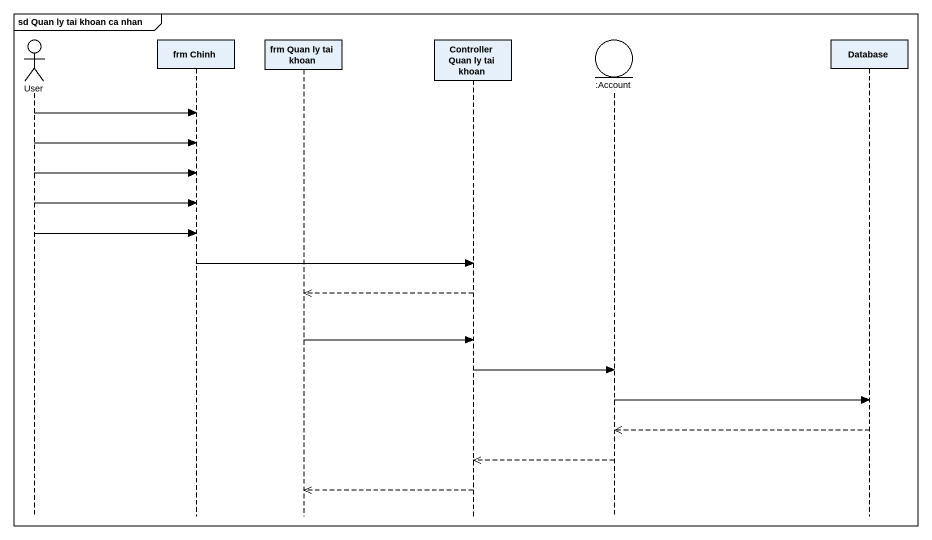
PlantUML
@startuml
mainframe sd Quan ly tai khoan ca nhan
hide footbox
actor User
participant "frm Chinh" as frm_Chinh
participant "frm Quan ly tai khoan" as frm_Quan_ly_tai_khoan
participant "Controller Quan ly tai khoan" as Controller_Quan_ly_tai_khoan
entity ":Account" as Account
participant "Database" as Database_

User -> frm_Chinh
User -> frm_Chinh
User -> frm_Chinh
User -> frm_Chinh
User -> frm_Chinh
frm_Chinh -> Controller_Quan_ly_tai_khoan
Controller_Quan_ly_tai_khoan -->> frm_Quan_ly_tai_khoan
frm_Quan_ly_tai_khoan -> Controller_Quan_ly_tai_khoan
Controller_Quan_ly_tai_khoan -> Account
Account -> Database_
Database_ -->> Account
Account -->> Controller_Quan_ly_tai_khoan
Controller_Quan_ly_tai_khoan -->> frm_Quan_ly_tai_khoan
@enduml
